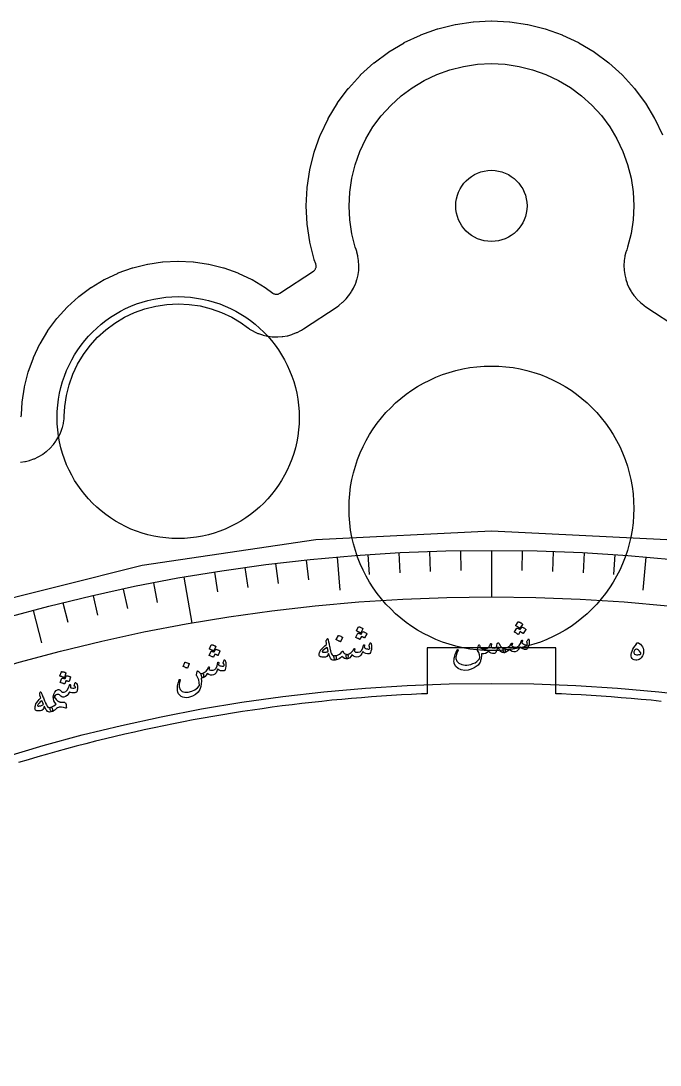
# Model space of a CAD drawing. Header units: millimetres. Extents: x -88 to 88, y -88 to 114.
# Drawn here: x -23.3 to 8.3, y 62.1 to 113.7 of the extents above; entities that cross this region are included whole.
import ezdxf

# ---------------------------------------------------------------- set-up
doc = ezdxf.new("R2010")
doc.units = ezdxf.units.MM
for name, color, linetype in [('CUT_INNER', 6, 'Continuous'), ('CUT_OUTER', 1, 'Continuous'), ('ENGRAVE', 7, 'Continuous'), ('ENGRAVE_FINE', 8, 'Continuous'), ('TEXT', 5, 'Continuous')]:
    doc.layers.add(name, color=color, linetype=linetype)

msp = doc.modelspace()

# ---------------------------------------------------------------- linework, layer by layer
at = {"layer": 'CUT_INNER'}
msp.add_lwpolyline([(8.3839, 80.0823), (7.8923, 80.1323), (7.4005, 80.1792), (6.9084, 80.2231), (6.416, 80.264), (5.9234, 80.3018), (5.4306, 80.3367), (4.9375, 80.3685), (4.4443, 80.3973), (3.9509, 80.423), (3.4574, 80.4457), (3.18, 80.4568), (3.18, 82.732), (-3.18, 82.732), (-3.18, 80.4568), (-3.4574, 80.4457), (-3.9509, 80.423), (-4.4443, 80.3973), (-4.9375, 80.3685), (-5.4306, 80.3367), (-5.9234, 80.3018), (-6.416, 80.264), (-6.9084, 80.2231), (-7.4005, 80.1792), (-7.8923, 80.1323), (-8.3839, 80.0823), (-8.8751, 80.0294), (-9.366, 79.9734), (-9.8565, 79.9145), (-10.3467, 79.8525), (-10.8364, 79.7875), (-11.3258, 79.7195), (-11.8147, 79.6485), (-12.3032, 79.5745), (-12.7913, 79.4975), (-13.2788, 79.4175), (-13.7659, 79.3346), (-14.2524, 79.2486), (-14.7384, 79.1597), (-15.2238, 79.0677), (-15.7087, 78.9728), (-16.1929, 78.875), (-16.6766, 78.7741), (-17.1596, 78.6703), (-17.642, 78.5635), (-18.1238, 78.4538), (-18.6048, 78.3411), (-19.0851, 78.2255), (-19.5648, 78.1069), (-20.0437, 77.9854), (-20.5218, 77.8609), (-20.9991, 77.7336), (-21.4757, 77.6032), (-21.9515, 77.47), (-22.4264, 77.3339), (-22.9005, 77.1948), (-23.3737, 77.0528)], dxfattribs=at)
for centre, radius in [((0, 104.5893), 1.76), ((-15.488, 94.1173), 5.984), ((0, 89.6293), 7.04)]:
    msp.add_circle(centre, radius, dxfattribs=at)
at = {"layer": 'CUT_OUTER'}
msp.add_lwpolyline([(-23.2656, 94.1544), (-23.2518, 94.1804), (-23.2405, 94.2076), (-23.232, 94.2357), (-23.2262, 94.2646), (-23.2233, 94.2939), (-23.1951, 94.869), (-23.1936, 94.8837), (-23.0843, 95.6208), (-23.0814, 95.6353), (-22.9003, 96.3582), (-22.8961, 96.3722), (-22.645, 97.0739), (-22.6394, 97.0875), (-22.3207, 97.7612), (-22.3138, 97.7741), (-21.9307, 98.4134), (-21.9225, 98.4256), (-21.4786, 99.0242), (-21.4692, 99.0355), (-20.9688, 99.5877), (-20.9584, 99.5981), (-20.4062, 100.0986), (-20.3948, 100.1079), (-19.7963, 100.5518), (-19.784, 100.56), (-19.1448, 100.9431), (-19.1318, 100.9501), (-18.4582, 101.2687), (-18.4446, 101.2743), (-17.7429, 101.5254), (-17.7288, 101.5297), (-17.0059, 101.7107), (-16.9915, 101.7136), (-16.2543, 101.823), (-16.2397, 101.8244), (-15.4954, 101.861), (-15.4806, 101.861), (-14.7363, 101.8244), (-14.7217, 101.823), (-13.9845, 101.7136), (-13.9701, 101.7107), (-13.2472, 101.5297), (-13.2331, 101.5254), (-12.5314, 101.2743), (-12.5178, 101.2687), (-11.8442, 100.9501), (-11.8312, 100.9431), (-11.192, 100.56), (-11.1797, 100.5518), (-10.8064, 100.275), (-10.781, 100.258), (-10.754, 100.2438), (-10.7257, 100.2324), (-10.6963, 100.2239), (-10.6663, 100.2184), (-10.6358, 100.216), (-10.6053, 100.2168), (-10.575, 100.2206), (-10.5452, 100.2275), (-10.5163, 100.2374), (-10.4886, 100.2502), (-10.4623, 100.2657), (-8.7979, 101.366), (-8.7749, 101.3828), (-8.7536, 101.4018), (-8.7342, 101.4226), (-8.7169, 101.4453), (-8.7017, 101.4694), (-8.689, 101.4949), (-8.6787, 101.5215), (-8.671, 101.5489), (-8.6659, 101.5769), (-8.6635, 101.6053), (-8.6639, 101.6338), (-8.6669, 101.6622), (-8.6726, 101.6901), (-8.6809, 101.7173), (-8.7554, 101.9257), (-8.7597, 101.9398), (-8.9744, 102.7967), (-8.9772, 102.8112), (-9.1069, 103.685), (-9.1083, 103.6996), (-9.1516, 104.582), (-9.1516, 104.5967), (-9.1083, 105.479), (-9.1069, 105.4937), (-8.9772, 106.3675), (-8.9744, 106.3819), (-8.7597, 107.2389), (-8.7554, 107.253), (-8.4578, 108.0847), (-8.4522, 108.0983), (-8.0745, 108.8969), (-8.0676, 108.9099), (-7.6134, 109.6676), (-7.6052, 109.6798), (-7.079, 110.3894), (-7.0696, 110.4008), (-6.4764, 111.0553), (-6.466, 111.0657), (-5.8114, 111.659), (-5.8001, 111.6683), (-5.0905, 112.1946), (-5.0783, 112.2027), (-4.3205, 112.6569), (-4.3076, 112.6638), (-3.509, 113.0415), (-3.4954, 113.0472), (-2.6636, 113.3448), (-2.6495, 113.349), (-1.7926, 113.5637), (-1.7782, 113.5666), (-0.9043, 113.6962), (-0.8897, 113.6976), (-0.0074, 113.741), (0.0074, 113.741), (0.8897, 113.6976), (0.9043, 113.6962), (1.7782, 113.5666), (1.7926, 113.5637), (2.6495, 113.349), (2.6636, 113.3448), (3.4954, 113.0472), (3.509, 113.0415), (4.3076, 112.6638), (4.3205, 112.6569), (5.0783, 112.2027), (5.0905, 112.1946), (5.8001, 111.6683), (5.8114, 111.659), (6.466, 111.0657), (6.4764, 111.0553), (7.0696, 110.4008), (7.079, 110.3894), (7.6052, 109.6798), (7.6134, 109.6676), (8.0676, 108.9099), (8.0745, 108.8969), (8.4522, 108.0983)], dxfattribs=at)
at = {"layer": 'ENGRAVE'}
for points in [[(-23.2719, 91.91), (-23.0669, 91.9404), (-23.038, 91.9462), (-22.837, 91.9966), (-22.8088, 92.0051), (-22.6137, 92.0749), (-22.5865, 92.0862), (-22.3991, 92.1748), (-22.3731, 92.1887), (-22.1954, 92.2952), (-22.1709, 92.3116), (-22.0044, 92.4351), (-21.9817, 92.4537), (-21.8281, 92.5929), (-21.8073, 92.6137), (-21.6681, 92.7673), (-21.6494, 92.7901), (-21.5259, 92.9565), (-21.5096, 92.981), (-21.403, 93.1588), (-21.3891, 93.1848), (-21.3005, 93.3721), (-21.2893, 93.3993), (-21.2194, 93.5945), (-21.2109, 93.6226), (-21.1605, 93.8237), (-21.1548, 93.8526), (-21.1244, 94.0576), (-21.1215, 94.0869), (-21.1139, 94.1903), (-21.0907, 94.6628), (-21.01, 95.2103), (-20.8763, 95.7463), (-20.6906, 96.2666), (-20.4549, 96.7662), (-20.1714, 97.2402), (-19.8427, 97.6843), (-19.4722, 98.0939), (-19.0632, 98.4653), (-18.6198, 98.7948), (-18.1463, 99.0792), (-17.6471, 99.3159), (-17.1272, 99.5025), (-16.5914, 99.6372), (-16.0451, 99.7188), (-15.4933, 99.7464), (-14.9416, 99.7198), (-14.3951, 99.6393), (-13.8591, 99.5056), (-13.3388, 99.32), (-12.8392, 99.0843), (-12.3646, 98.8004), (-12.062, 98.5767), (-11.9766, 98.5167), (-11.9511, 98.4998), (-11.7663, 98.39), (-11.7393, 98.3757), (-11.5442, 98.2852), (-11.5159, 98.2738), (-11.3126, 98.2036), (-11.2833, 98.1951), (-11.074, 98.1459), (-11.0439, 98.1405), (-10.8307, 98.1128), (-10.8002, 98.1105), (-10.5853, 98.1046), (-10.5547, 98.1054), (-10.3403, 98.1215), (-10.31, 98.1253), (-10.0983, 98.1631), (-10.0686, 98.17), (-9.8618, 98.2291), (-9.8329, 98.239), (-9.6333, 98.3188), (-9.6055, 98.3316), (-9.415, 98.4313), (-9.3887, 98.4469), (-9.2975, 98.5039), (-7.6332, 99.6042), (-7.5508, 99.6615), (-7.5278, 99.6783), (-7.3717, 99.8044), (-7.3504, 99.8233), (-7.207, 99.9635), (-7.1876, 99.9844), (-7.0581, 100.1376), (-7.0408, 100.1602), (-6.9264, 100.3251), (-6.9113, 100.3492), (-6.8131, 100.5241), (-6.8003, 100.5496), (-6.7192, 100.7331), (-6.7089, 100.7596), (-6.6455, 100.95), (-6.6378, 100.9774), (-6.5927, 101.1729), (-6.5877, 101.2009), (-6.5614, 101.3998), (-6.559, 101.4282), (-6.5517, 101.6287), (-6.552, 101.6572), (-6.5637, 101.8574), (-6.5667, 101.8857), (-6.5974, 102.084), (-6.6031, 102.1119), (-6.6525, 102.3063), (-6.6608, 102.3336), (-6.6923, 102.4288), (-6.7322, 102.5403), (-6.9008, 103.2109), (-7.0027, 103.8939), (-7.0371, 104.5837), (-7.0038, 105.2735), (-6.903, 105.9567), (-6.7357, 106.6267), (-6.5036, 107.2771), (-6.2088, 107.9016), (-5.8543, 108.4942), (-5.4433, 109.0492), (-4.98, 109.5613), (-4.4687, 110.0255), (-3.9143, 110.4373), (-3.3223, 110.7928), (-2.6982, 111.0886), (-2.0482, 111.3218), (-1.3784, 111.4901), (-0.6954, 111.592), (-0.0057, 111.6264), (0.6841, 111.5931), (1.3673, 111.4923), (2.0373, 111.3251), (2.6878, 111.0929), (3.3123, 110.7982), (3.9049, 110.4436), (4.4599, 110.0327), (4.972, 109.5693), (5.4362, 109.058), (5.848, 108.5036), (6.2035, 107.9116), (6.4993, 107.2875), (6.7324, 106.6375), (6.9008, 105.9677), (7.0027, 105.2847), (7.0371, 104.595), (7.0038, 103.9052), (6.903, 103.222), (6.7351, 102.5497), (6.6902, 102.4228), (6.6608, 102.3336), (6.6525, 102.3063), (6.6031, 102.1119), (6.5974, 102.084), (6.5667, 101.8857), (6.5637, 101.8574), (6.552, 101.6572), (6.5517, 101.6287), (6.559, 101.4282), (6.5614, 101.3998), (6.5877, 101.2009), (6.5927, 101.1729), (6.6378, 100.9774), (6.6455, 100.95), (6.7089, 100.7596), (6.7192, 100.7331), (6.8003, 100.5496), (6.8131, 100.5241), (6.9113, 100.3492), (6.9264, 100.3251), (7.0408, 100.1602), (7.0581, 100.1376), (7.1876, 99.9844), (7.207, 99.9635), (7.3504, 99.8233), (7.3717, 99.8044), (7.5278, 99.6783), (7.5508, 99.6615), (7.6332, 99.6042), (9.2975, 98.5039)], [(8.6745, 88.0738), (0, 88.5), (-8.6745, 88.0738), (-17.2655, 86.7995), (-25.6902, 84.6892)], [(0, 87.5512), (0, 85.2474)], [(-7.6306, 87.218), (-7.4872, 85.5787)], [(7.6306, 87.218), (7.4872, 85.5787)], [(-15.2031, 86.2211), (-14.803, 83.9523)], [(-22.6599, 84.568), (-22.234, 82.9784)]]:
    msp.add_lwpolyline(points, dxfattribs=at)
for radius in [87.5512, 85.2474, 80.9688]:
    msp.add_circle((0, 0), radius, dxfattribs=at)
at = {"layer": 'ENGRAVE_FINE'}
for points in [[(-6.1073, 87.3379), (-6.0384, 86.353)], [(-4.5821, 87.4312), (-4.5304, 86.4452)], [(-3.0555, 87.4979), (-3.021, 86.5111)], [(-1.528, 87.5379), (-1.5107, 86.5507)], [(1.528, 87.5379), (1.5107, 86.5507)], [(3.0555, 87.4979), (3.021, 86.5111)], [(4.5821, 87.4312), (4.5304, 86.4452)], [(6.1073, 87.3379), (6.0384, 86.353)], [(-10.6698, 86.8986), (-10.5495, 85.9186)], [(-9.1516, 87.0716), (-9.0484, 86.0896)], [(-13.696, 86.4733), (-13.5416, 85.4981)], [(-12.1848, 86.6992), (-12.0474, 85.7214)], [(-16.7056, 85.9426), (-16.5172, 84.9734)], [(-19.6947, 85.3073), (-19.4726, 84.3452)], [(-18.2029, 85.638), (-17.9976, 84.6722)], [(-21.1806, 84.9506), (-20.9417, 83.9925)]]:
    msp.add_lwpolyline(points, dxfattribs=at)
at = {"layer": 'TEXT'}
for points in [[(-6.5639, 83.7647), (-6.561, 83.768), (-6.5568, 83.7702), (-6.5513, 83.7713), (-6.5444, 83.7712), (-6.5192, 83.764), (-6.4948, 83.7559), (-6.471, 83.7468), (-6.448, 83.7367), (-6.4255, 83.7255), (-6.4034, 83.713), (-6.3816, 83.6992), (-6.3603, 83.6842), (-6.3548, 83.6786), (-6.3519, 83.6731), (-6.3515, 83.6677), (-6.3536, 83.6625), (-6.4583, 83.4668), (-6.4624, 83.4631), (-6.468, 83.4624), (-6.475, 83.4646), (-6.4835, 83.4698), (-6.4908, 83.4742), (-6.5024, 83.4807), (-6.5182, 83.4893), (-6.5382, 83.5001), (-6.5627, 83.513), (-6.5921, 83.528), (-6.6264, 83.545), (-6.6655, 83.5641), (-6.6707, 83.5674), (-6.6735, 83.5709), (-6.6738, 83.5746), (-6.6716, 83.5785)], [(1.4975, 83.7522), (1.5006, 83.7552), (1.505, 83.7569), (1.5106, 83.7575), (1.5174, 83.7567), (1.5417, 83.7472), (1.5652, 83.7368), (1.5879, 83.7254), (1.6098, 83.7132), (1.6311, 83.6998), (1.6518, 83.6853), (1.6721, 83.6695), (1.6918, 83.6525), (1.6956, 83.6473), (1.6972, 83.6419), (1.6966, 83.6362), (1.6939, 83.6303), (1.5712, 83.4456), (1.5679, 83.4432), (1.5632, 83.4433), (1.5569, 83.4458), (1.5491, 83.4509), (1.5439, 83.4544), (1.5359, 83.4598), (1.525, 83.467), (1.5111, 83.4762), (1.4944, 83.4871), (1.4747, 83.4996), (1.4521, 83.5137), (1.4265, 83.5294), (1.3376, 83.393), (1.3332, 83.3897), (1.3276, 83.3895), (1.3209, 83.3924), (1.3129, 83.3983), (1.306, 83.4034), (1.2952, 83.4109), (1.2803, 83.421), (1.2615, 83.4336), (1.2383, 83.4487), (1.2106, 83.4664), (1.1782, 83.4865), (1.1412, 83.5092), (1.1373, 83.5129), (1.1357, 83.5166), (1.1362, 83.5203), (1.1389, 83.524), (1.263, 83.6994), (1.2662, 83.7024), (1.2705, 83.7042), (1.2761, 83.7048), (1.2829, 83.704), (1.3002, 83.6974), (1.3172, 83.6903), (1.3341, 83.6827), (1.3508, 83.6747), (1.3672, 83.666), (1.3831, 83.6566), (1.3985, 83.6464), (1.4135, 83.6355)], [(1.33, 84.011), (1.3332, 84.014), (1.3376, 84.0158), (1.3432, 84.0163), (1.3501, 84.0156), (1.3745, 84.0061), (1.398, 83.9957), (1.4208, 83.9844), (1.4428, 83.9722), (1.4642, 83.9589), (1.485, 83.9444), (1.5054, 83.9286), (1.5252, 83.9117), (1.5301, 83.9056), (1.5325, 83.8998), (1.5324, 83.8945), (1.5298, 83.8894), (1.4072, 83.7045), (1.4028, 83.7012), (1.3972, 83.701), (1.3904, 83.7039), (1.3824, 83.7098), (1.3755, 83.7149), (1.3646, 83.7224), (1.3497, 83.7325), (1.3308, 83.7451), (1.3076, 83.7603), (1.2797, 83.7779), (1.2472, 83.7981), (1.2101, 83.8208), (1.2052, 83.8246), (1.2027, 83.8283), (1.2028, 83.832), (1.2053, 83.8356)], [(-8.1215, 83.1706), (-8.1085, 83.1873), (-8.0973, 83.1903), (-8.0878, 83.1795), (-8.0801, 83.1549), (-8.077, 83.1399), (-8.0723, 83.1191), (-8.0662, 83.0927), (-8.0585, 83.0605), (-8.0495, 83.0223), (-8.0393, 82.9777), (-8.0278, 82.9267), (-8.0152, 82.8694), (-8.0027, 82.813), (-7.9915, 82.7626), (-7.9817, 82.718), (-7.9733, 82.6793), (-7.9662, 82.6467), (-7.9604, 82.6203), (-7.9561, 82.6001), (-7.9531, 82.5861), (-7.932, 82.498), (-7.9073, 82.4304), (-7.879, 82.3832), (-7.8472, 82.3564), (-7.8256, 82.3469), (-7.8002, 82.3417), (-7.7708, 82.3409), (-7.7376, 82.3445), (-7.7176, 82.3431), (-7.7015, 82.3349), (-7.6895, 82.3198), (-7.6814, 82.2979), (-7.6768, 82.271), (-7.6751, 82.2434), (-7.6765, 82.2154), (-7.6809, 82.1867), (-7.6877, 82.1619), (-7.6959, 82.1432), (-7.7056, 82.1306), (-7.7168, 82.124), (-7.7807, 82.1186), (-7.8368, 82.125), (-7.8851, 82.1432), (-7.9257, 82.1733), (-7.9619, 82.2197), (-7.9941, 82.2823), (-8.0224, 82.361), (-8.0468, 82.4558), (-8.0756, 82.3938), (-8.1062, 82.3443), (-8.1386, 82.3072), (-8.1729, 82.2827), (-8.2016, 82.2722), (-8.2359, 82.2659), (-8.2759, 82.2636), (-8.3215, 82.2653), (-8.3701, 82.2712), (-8.4112, 82.2797), (-8.4449, 82.2908), (-8.4711, 82.3045), (-8.493, 82.3225), (-8.5083, 82.3421), (-8.517, 82.3633), (-8.519, 82.3861), (-8.5163, 82.4151), (-8.5099, 82.4477), (-8.4999, 82.4836), (-8.4862, 82.5231), (-8.4705, 82.5629), (-8.4564, 82.5948), (-8.444, 82.6188), (-8.4333, 82.6349), (-8.3713, 82.7024), (-8.3028, 82.7668), (-8.2277, 82.8281), (-8.1459, 82.8863), (-8.1538, 82.933), (-8.1601, 82.9733), (-8.1648, 83.0073), (-8.168, 83.035), (-8.1689, 83.0584), (-8.1668, 83.0796), (-8.1616, 83.0987), (-8.1535, 83.1155)], [(-7.566, 83.3317), (-7.5632, 83.3351), (-7.559, 83.3373), (-7.5535, 83.3384), (-7.5466, 83.3384), (-7.4968, 83.3234), (-7.4495, 83.3039), (-7.4045, 83.2798), (-7.3619, 83.2512), (-7.3577, 83.2466), (-7.3555, 83.2418), (-7.3556, 83.2369), (-7.3577, 83.2318), (-7.4571, 83.0351), (-7.461, 83.0303), (-7.4664, 83.0287), (-7.4734, 83.0304), (-7.4819, 83.0354), (-7.4893, 83.0396), (-7.5009, 83.046), (-7.5167, 83.0545), (-7.5368, 83.065), (-7.5614, 83.0776), (-7.5908, 83.0922), (-7.6252, 83.1088), (-7.6643, 83.1275), (-7.6696, 83.1307), (-7.6724, 83.1341), (-7.6728, 83.1378), (-7.6706, 83.1417)], [(-6.3729, 83.5228), (-6.3701, 83.5261), (-6.3659, 83.5282), (-6.3603, 83.5293), (-6.3535, 83.5292), (-6.3284, 83.522), (-6.304, 83.5138), (-6.2803, 83.5046), (-6.2574, 83.4945), (-6.235, 83.4832), (-6.213, 83.4707), (-6.1913, 83.4568), (-6.17, 83.4418), (-6.1658, 83.437), (-6.1637, 83.4317), (-6.1637, 83.426), (-6.1659, 83.4198), (-6.2707, 83.2245), (-6.2737, 83.2218), (-6.2785, 83.2214), (-6.285, 83.2234), (-6.2933, 83.2277), (-6.2987, 83.2307), (-6.3072, 83.2353), (-6.3188, 83.2415), (-6.3334, 83.2493), (-6.3511, 83.2586), (-6.3719, 83.2692), (-6.3957, 83.2811), (-6.4226, 83.2943), (-6.4984, 83.1502), (-6.5024, 83.1465), (-6.508, 83.1458), (-6.515, 83.148), (-6.5234, 83.1532), (-6.5308, 83.1576), (-6.5423, 83.1641), (-6.558, 83.1727), (-6.578, 83.1835), (-6.6024, 83.1963), (-6.6317, 83.2113), (-6.6659, 83.2283), (-6.7048, 83.2474), (-6.709, 83.2508), (-6.711, 83.2543), (-6.7108, 83.258), (-6.7085, 83.2619), (-6.6014, 83.4482), (-6.5985, 83.4515), (-6.5944, 83.4537), (-6.5888, 83.4548), (-6.582, 83.4547), (-6.5642, 83.4497), (-6.5466, 83.4442), (-6.5291, 83.4383), (-6.5117, 83.4318), (-6.4945, 83.4248), (-6.4778, 83.4169), (-6.4615, 83.4082), (-6.4456, 83.3987)], [(1.8277, 83.1671), (1.8332, 83.1707), (1.8395, 83.1693), (1.8466, 83.163), (1.8545, 83.1517), (1.8629, 83.1328), (1.8689, 83.1059), (1.8726, 83.071), (1.8739, 83.0282), (1.8736, 82.9796), (1.8699, 82.9323), (1.8629, 82.8863), (1.8525, 82.8416), (1.8232, 82.7548), (1.7915, 82.6928), (1.7573, 82.6553), (1.7205, 82.6426), (1.6343, 82.6494), (1.5549, 82.6736), (1.4821, 82.715), (1.4161, 82.7739), (1.3685, 82.6838), (1.3128, 82.6138), (1.2489, 82.5638), (1.1768, 82.534), (1.1016, 82.5282), (1.0258, 82.5483), (0.9493, 82.5941), (0.872, 82.6657), (0.8081, 82.5856), (0.7457, 82.5285), (0.6848, 82.4944), (0.6254, 82.4834), (0.6135, 82.4902), (0.6023, 82.5106), (0.5918, 82.5445), (0.5821, 82.592), (0.5787, 82.6388), (0.5851, 82.6732), (0.6012, 82.6952), (0.627, 82.7049), (0.7405, 82.7296), (0.8401, 82.7787), (0.926, 82.8521), (0.9981, 82.9498), (1.002, 82.9552), (1.0062, 82.959), (1.0107, 82.9612), (1.0155, 82.9619), (1.0213, 82.9612), (1.0266, 82.9593), (1.0311, 82.9562), (1.0351, 82.9518), (1.0372, 82.9386), (1.0316, 82.9162), (1.0181, 82.8847), (0.9969, 82.844), (1.0237, 82.8121), (1.0656, 82.7884), (1.1227, 82.7727), (1.1949, 82.7651), (1.2853, 82.7826), (1.365, 82.8431), (1.4343, 82.9463), (1.4931, 83.0925), (1.496, 83.1), (1.4995, 83.1054), (1.5035, 83.1085), (1.5082, 83.1095), (1.5151, 83.1088), (1.5211, 83.1068), (1.5261, 83.1036), (1.5302, 83.0993), (1.5332, 83.093), (1.5349, 83.0869), (1.5354, 83.0807), (1.5347, 83.0746), (1.5081, 82.9717), (1.5364, 82.9456), (1.5706, 82.9225), (1.6107, 82.9023), (1.6566, 82.8851), (1.7015, 82.8736), (1.7357, 82.8706), (1.7593, 82.8761), (1.7724, 82.8901), (1.777, 82.9119), (1.7754, 82.943), (1.7675, 82.9835), (1.7533, 83.0333), (1.7562, 83.0472), (1.7695, 83.0742), (1.7934, 83.1141), (1.8277, 83.1671)], [(-13.638, 82.6479), (-13.6354, 82.6514), (-13.6314, 82.654), (-13.626, 82.6555), (-13.6191, 82.656), (-13.5935, 82.651), (-13.5685, 82.645), (-13.5442, 82.6379), (-13.5204, 82.6298), (-13.4971, 82.6205), (-13.4741, 82.6099), (-13.4513, 82.5981), (-13.4288, 82.5849), (-13.4241, 82.5805), (-13.4216, 82.5755), (-13.4211, 82.5698), (-13.4228, 82.5634), (-13.5101, 82.3596), (-13.5129, 82.3567), (-13.5176, 82.3559), (-13.5243, 82.3573), (-13.5329, 82.3609), (-13.5385, 82.3634), (-13.5474, 82.3672), (-13.5595, 82.3724), (-13.5748, 82.3789), (-13.5932, 82.3866), (-13.6148, 82.3954), (-13.6396, 82.4052), (-13.6675, 82.416), (-13.7304, 82.2658), (-13.7341, 82.2617), (-13.7396, 82.2605), (-13.7468, 82.2621), (-13.7557, 82.2666), (-13.7633, 82.2703), (-13.7754, 82.2758), (-13.7918, 82.283), (-13.8126, 82.292), (-13.8381, 82.3027), (-13.8686, 82.315), (-13.9041, 82.329), (-13.9446, 82.3446), (-13.949, 82.3476), (-13.9513, 82.3509), (-13.9515, 82.3547), (-13.9495, 82.3587), (-13.8591, 82.5537), (-13.8565, 82.5572), (-13.8525, 82.5598), (-13.8471, 82.5613), (-13.8403, 82.5618), (-13.8222, 82.5584), (-13.8041, 82.5545), (-13.7861, 82.5501), (-13.7683, 82.5452), (-13.7506, 82.5396), (-13.7332, 82.5332), (-13.7162, 82.526), (-13.6995, 82.518)], [(-13.8493, 82.8722), (-13.8468, 82.8758), (-13.8428, 82.8783), (-13.8373, 82.8799), (-13.8305, 82.8804), (-13.8048, 82.8755), (-13.7797, 82.8695), (-13.7552, 82.8625), (-13.7314, 82.8545), (-13.708, 82.8452), (-13.6849, 82.8347), (-13.662, 82.8229), (-13.6394, 82.8098), (-13.6336, 82.8047), (-13.6302, 82.7995), (-13.6293, 82.7941), (-13.6309, 82.7887), (-13.7182, 82.5847), (-13.7219, 82.5807), (-13.7274, 82.5794), (-13.7346, 82.5811), (-13.7435, 82.5855), (-13.7512, 82.5892), (-13.7633, 82.5947), (-13.7798, 82.6019), (-13.8006, 82.6109), (-13.8262, 82.6216), (-13.8568, 82.6339), (-13.8924, 82.6479), (-13.933, 82.6636), (-13.9385, 82.6664), (-13.9416, 82.6696), (-13.9422, 82.6732), (-13.9404, 82.6773)], [(-8.114, 82.7386), (-8.2, 82.6993), (-8.2717, 82.6543), (-8.3291, 82.6036), (-8.3723, 82.5471), (-8.3748, 82.5397), (-8.374, 82.5333), (-8.3699, 82.5279), (-8.3625, 82.5234), (-8.3358, 82.515), (-8.3073, 82.5095), (-8.2769, 82.5067), (-8.2446, 82.5068), (-8.2104, 82.5096), (-8.1743, 82.5153), (-8.1364, 82.5238), (-8.0965, 82.535), (-8.0905, 82.5376), (-8.0842, 82.5418), (-8.0778, 82.5475), (-8.0713, 82.5548), (-8.0747, 82.5747), (-8.0787, 82.5955), (-8.0832, 82.6172), (-8.0882, 82.6397), (-8.0939, 82.6631), (-8.1, 82.6874), (-8.1068, 82.7126), (-8.114, 82.7386)], [(-5.9892, 82.9713), (-5.9841, 82.9754), (-5.9777, 82.9746), (-5.97, 82.969), (-5.9611, 82.9585), (-5.951, 82.9404), (-5.9424, 82.9142), (-5.9355, 82.8798), (-5.9301, 82.8374), (-5.9259, 82.7889), (-5.9251, 82.7415), (-5.9278, 82.695), (-5.9339, 82.6496), (-5.9549, 82.5604), (-5.9807, 82.4957), (-6.0113, 82.4552), (-6.0467, 82.439), (-6.1331, 82.4377), (-6.2145, 82.4543), (-6.2908, 82.4888), (-6.3621, 82.5412), (-6.401, 82.447), (-6.4499, 82.3721), (-6.5088, 82.3163), (-6.5778, 82.2798), (-6.6521, 82.2671), (-6.7295, 82.2799), (-6.81, 82.3184), (-6.8936, 82.3824), (-6.9497, 82.2967), (-7.0065, 82.2339), (-7.0639, 82.1943), (-7.1221, 82.1777), (-7.1345, 82.1834), (-7.1476, 82.2027), (-7.1612, 82.2354), (-7.1754, 82.2818), (-7.1831, 82.328), (-7.18, 82.3629), (-7.166, 82.3863), (-7.1412, 82.3984), (-7.0306, 82.4337), (-6.936, 82.4918), (-6.8574, 82.573), (-6.7947, 82.6771), (-6.7913, 82.6828), (-6.7875, 82.6869), (-6.7832, 82.6896), (-6.7786, 82.6908), (-6.7727, 82.6906), (-6.7673, 82.6892), (-6.7625, 82.6865), (-6.7581, 82.6826), (-6.7547, 82.6696), (-6.7583, 82.6467), (-6.7687, 82.6141), (-6.7861, 82.5716), (-6.7564, 82.5424), (-6.7124, 82.5227), (-6.6541, 82.5124), (-6.5815, 82.5116), (-6.4932, 82.5376), (-6.4194, 82.6052), (-6.3602, 82.7146), (-6.3154, 82.8657), (-6.3132, 82.8734), (-6.3102, 82.879), (-6.3064, 82.8825), (-6.3019, 82.884), (-6.295, 82.8839), (-6.2888, 82.8825), (-6.2835, 82.8798), (-6.279, 82.8758), (-6.2755, 82.8699), (-6.2732, 82.8639), (-6.2721, 82.8578), (-6.2723, 82.8516), (-6.289, 82.7467), (-6.2584, 82.7234), (-6.2222, 82.7036), (-6.1804, 82.6873), (-6.133, 82.6745), (-6.0873, 82.6672), (-6.053, 82.6675), (-6.03, 82.6752), (-6.0183, 82.6903), (-6.0157, 82.7124), (-6.0203, 82.7433), (-6.0319, 82.7828), (-6.0507, 82.8311), (-6.0492, 82.8453), (-6.0384, 82.8733), (-6.0184, 82.9154), (-5.9892, 82.9713)], [(0.2892, 82.9356), (0.294, 82.9481), (0.3009, 82.9584), (0.31, 82.9665), (0.3213, 82.9724), (0.3359, 82.9747), (0.3502, 82.9692), (0.3642, 82.9561), (0.3778, 82.9353), (0.4381, 82.8339), (0.4998, 82.7617), (0.5627, 82.7187), (0.627, 82.7049), (0.658, 82.6969), (0.6771, 82.6713), (0.6844, 82.6278), (0.6799, 82.5666), (0.6716, 82.5301), (0.6598, 82.504), (0.6444, 82.4885), (0.6254, 82.4834), (0.539, 82.5014), (0.4611, 82.554), (0.3916, 82.6413), (0.3303, 82.7632), (0.3253, 82.7741), (0.3199, 82.7774), (0.3142, 82.7729), (0.3082, 82.7608), (0.2792, 82.6702), (0.2543, 82.5973), (0.2334, 82.5423), (0.2167, 82.5051), (0.1999, 82.4783), (0.1792, 82.4591), (0.1546, 82.4476), (0.126, 82.4438), (0.0563, 82.4499), (-0.011, 82.4704), (-0.0759, 82.5052), (-0.1384, 82.5545), (-0.2087, 82.4926), (-0.2899, 82.452), (-0.3822, 82.4329), (-0.4856, 82.4351), (-0.4885, 82.3705), (-0.4934, 82.3095), (-0.5, 82.2523), (-0.5086, 82.1987), (-0.5189, 82.1486), (-0.5311, 82.1019), (-0.5451, 82.0586), (-0.561, 82.0187), (-0.5868, 81.9654), (-0.6186, 81.9167), (-0.6566, 81.8726), (-0.7006, 81.833), (-0.8456, 81.7363), (-0.996, 81.6675), (-1.1521, 81.6267), (-1.3139, 81.6138), (-1.4999, 81.6369), (-1.6487, 81.7006), (-1.7604, 81.8052), (-1.835, 81.9508), (-1.8468, 82.0024), (-1.851, 82.0643), (-1.8474, 82.1366), (-1.8362, 82.2191), (-1.8156, 82.3102), (-1.7841, 82.408), (-1.7417, 82.5124), (-1.6882, 82.6236), (-1.6833, 82.6312), (-1.6781, 82.6367), (-1.6724, 82.64), (-1.6665, 82.6412), (-1.6585, 82.6406), (-1.6517, 82.6384), (-1.6461, 82.6347), (-1.6417, 82.6294), (-1.6388, 82.6232), (-1.6378, 82.6166), (-1.6386, 82.6096), (-1.6412, 82.6023), (-1.7033, 82.4689), (-1.7433, 82.3572), (-1.7614, 82.2671), (-1.7576, 82.1987), (-1.7016, 82.0722), (-1.6056, 81.9766), (-1.4697, 81.9117), (-1.2938, 81.8775), (-1.2071, 81.8754), (-1.1147, 81.8862), (-1.0168, 81.91), (-0.9131, 81.9466), (-0.8093, 81.9951), (-0.7207, 82.0519), (-0.6472, 82.1171), (-0.589, 82.1908), (-0.5752, 82.2884), (-0.5861, 82.3889), (-0.6219, 82.4923), (-0.6826, 82.5986), (-0.6887, 82.6107), (-0.692, 82.6225), (-0.6925, 82.634), (-0.6903, 82.6453), (-0.6355, 82.85), (-0.6277, 82.8685), (-0.6185, 82.8772), (-0.608, 82.8761), (-0.5963, 82.8651), (-0.5804, 82.8353), (-0.5651, 82.8025), (-0.5504, 82.7666), (-0.5364, 82.7277), (-0.5107, 82.6944), (-0.4588, 82.6758), (-0.3805, 82.6718), (-0.276, 82.6822), (-0.2195, 82.6985), (-0.17, 82.7274), (-0.1276, 82.7688), (-0.0922, 82.8229), (-0.0874, 82.8305), (-0.083, 82.8386), (-0.0788, 82.8471), (-0.075, 82.8561), (-0.0713, 82.8654), (-0.0676, 82.8749), (-0.0639, 82.8845), (-0.0603, 82.8943), (-0.0527, 82.9127), (-0.0449, 82.9263), (-0.0368, 82.9349), (-0.0283, 82.9386), (-0.0209, 82.9387), (-0.0135, 82.9368), (-0.0062, 82.9326), (0.0012, 82.9263), (0.0074, 82.9197), (0.0111, 82.9121), (0.0123, 82.9037), (0.0111, 82.8943), (-0.0135, 82.8229), (-0.0166, 82.8012), (-0.0135, 82.7829), (-0.0043, 82.768), (0.0111, 82.7565), (0.0594, 82.7345), (0.1086, 82.7226), (0.1588, 82.7208), (0.2099, 82.7291), (0.2268, 82.7448), (0.2456, 82.7844), (0.2664, 82.848), (0.2892, 82.9356)], [(7.1938, 82.9768), (7.2157, 82.9847), (7.2397, 82.9846), (7.2659, 82.9766), (7.2941, 82.9607), (7.3628, 82.9055), (7.4195, 82.8445), (7.4642, 82.7778), (7.4967, 82.7054), (7.517, 82.6311), (7.5246, 82.5564), (7.5195, 82.4813), (7.5016, 82.4059), (7.4756, 82.338), (7.4427, 82.2784), (7.4028, 82.2272), (7.3561, 82.1843), (7.3047, 82.151), (7.251, 82.1287), (7.1949, 82.1175), (7.1364, 82.1172), (7.0611, 82.1292), (7.0011, 82.156), (6.9564, 82.1974), (6.927, 82.2536), (6.9122, 82.3202), (6.9113, 82.3951), (6.9243, 82.4785), (6.9512, 82.5702), (6.9905, 82.6645), (7.0402, 82.7529), (7.1003, 82.8354), (7.1708, 82.9121), (7.1733, 82.9158), (7.1754, 82.9222), (7.1772, 82.9315), (7.1785, 82.9436), (7.1804, 82.9567), (7.1836, 82.9666), (7.1881, 82.9733), (7.1938, 82.9768)], [(7.3805, 82.4292), (7.3919, 82.4411), (7.3947, 82.4576), (7.3891, 82.4784), (7.3748, 82.5038), (7.3235, 82.5708), (7.2721, 82.6192), (7.2205, 82.649), (7.1688, 82.6603), (7.1436, 82.658), (7.1195, 82.6467), (7.0964, 82.6263), (7.0744, 82.5968), (7.0561, 82.5646), (7.0439, 82.5358), (7.0379, 82.5105), (7.0381, 82.4888), (7.0518, 82.4476), (7.0787, 82.4167), (7.1188, 82.3961), (7.1721, 82.3858), (7.2319, 82.3844), (7.2865, 82.3912), (7.336, 82.4061), (7.3805, 82.4292)], [(-13.2076, 82.132), (-13.2029, 82.1365), (-13.1964, 82.1363), (-13.1883, 82.1314), (-13.1784, 82.1217), (-13.1668, 82.1046), (-13.156, 82.0792), (-13.1461, 82.0456), (-13.1371, 82.0037), (-13.1286, 81.9559), (-13.1237, 81.9087), (-13.1223, 81.8622), (-13.1245, 81.8163), (-13.1376, 81.7257), (-13.1576, 81.6589), (-13.1846, 81.6159), (-13.2184, 81.5968), (-13.3044, 81.5879), (-13.3869, 81.5973), (-13.4659, 81.625), (-13.5415, 81.671), (-13.572, 81.5738), (-13.6142, 81.4948), (-13.668, 81.4342), (-13.7336, 81.3918), (-13.8065, 81.3726), (-13.8847, 81.3787), (-13.9682, 81.4099), (-14.0571, 81.4664), (-14.1056, 81.3761), (-14.1566, 81.3087), (-14.2104, 81.2642), (-14.2669, 81.2426), (-14.2798, 81.2472), (-14.2944, 81.2652), (-14.3109, 81.2967), (-14.329, 81.3416), (-14.3408, 81.387), (-14.3407, 81.422), (-14.3288, 81.4466), (-14.3052, 81.4607), (-14.1981, 81.5055), (-14.1089, 81.5718), (-14.0377, 81.6594), (-13.9844, 81.7686), (-13.9815, 81.7746), (-13.978, 81.7791), (-13.974, 81.7821), (-13.9694, 81.7837), (-13.9636, 81.784), (-13.9581, 81.7831), (-13.953, 81.7808), (-13.9484, 81.7773), (-13.9439, 81.7646), (-13.9454, 81.7416), (-13.953, 81.7081), (-13.9665, 81.6643), (-13.9344, 81.6378), (-13.8889, 81.622), (-13.8299, 81.6169), (-13.7575, 81.6224), (-13.6718, 81.656), (-13.6042, 81.7298), (-13.5547, 81.8439), (-13.5233, 81.9983), (-13.5218, 82.0062), (-13.5193, 82.0121), (-13.5159, 82.0159), (-13.5115, 82.0177), (-13.5045, 82.0182), (-13.4983, 82.0174), (-13.4928, 82.0152), (-13.488, 82.0116), (-13.4839, 82.006), (-13.4811, 82.0003), (-13.4795, 81.9943), (-13.4791, 81.9881), (-13.4866, 81.8821), (-13.4541, 81.8616), (-13.4163, 81.845), (-13.3733, 81.8324), (-13.325, 81.8238), (-13.2788, 81.8205), (-13.2446, 81.8238), (-13.2223, 81.8334), (-13.212, 81.8496), (-13.2114, 81.8718), (-13.2186, 81.9021), (-13.2337, 81.9405), (-13.2567, 81.987), (-13.2563, 82.0012), (-13.248, 82.0301), (-13.2318, 82.0737), (-13.2076, 82.132)], [(-7.1412, 82.3984), (-7.1212, 82.3938), (-7.1064, 82.3884), (-7.0968, 82.3823), (-7.0924, 82.3754), (-7.0896, 82.3645), (-7.0878, 82.3511), (-7.0871, 82.3351), (-7.0873, 82.3166), (-7.0916, 82.2568), (-7.0987, 82.2137), (-7.1089, 82.1873), (-7.1221, 82.1777), (-7.1887, 82.1813), (-7.257, 82.2036), (-7.327, 82.2445), (-7.3988, 82.304), (-7.4563, 82.2384), (-7.5284, 82.1866), (-7.6153, 82.1484), (-7.7168, 82.124), (-7.7282, 82.1252), (-7.7378, 82.1313), (-7.7457, 82.1421), (-7.752, 82.1578), (-7.7812, 82.2588), (-7.7844, 82.2701), (-7.7847, 82.2826), (-7.782, 82.2963), (-7.7763, 82.3112), (-7.7693, 82.323), (-7.7605, 82.3325), (-7.7499, 82.3396), (-7.7376, 82.3445), (-7.6159, 82.3744), (-7.5174, 82.4168), (-7.4423, 82.4718), (-7.3904, 82.5395), (-7.3844, 82.5487), (-7.377, 82.5555), (-7.3681, 82.56), (-7.3578, 82.5622), (-7.348, 82.5616), (-7.3408, 82.5581), (-7.336, 82.5516), (-7.3338, 82.5421), (-7.3327, 82.5329), (-7.3311, 82.525), (-7.3289, 82.5184), (-7.3263, 82.5131), (-7.2808, 82.4672), (-7.2347, 82.4328), (-7.1882, 82.4099), (-7.1412, 82.3984)], [(-15.153, 82.0107), (-15.1505, 82.0143), (-15.1466, 82.0169), (-15.1412, 82.0185), (-15.1344, 82.0191), (-15.0836, 82.0088), (-15.0348, 81.9937), (-14.9879, 81.9738), (-14.943, 81.9491), (-14.9383, 81.945), (-14.9358, 81.9404), (-14.9354, 81.9355), (-14.9371, 81.9302), (-15.0175, 81.7253), (-15.0209, 81.7202), (-15.0262, 81.7181), (-15.0333, 81.7191), (-15.0422, 81.7233), (-15.0499, 81.7269), (-15.062, 81.7322), (-15.0785, 81.7391), (-15.0994, 81.7478), (-15.125, 81.7581), (-15.1555, 81.7699), (-15.1911, 81.7834), (-15.2317, 81.7983), (-15.2373, 81.8011), (-15.2404, 81.8042), (-15.2411, 81.8079), (-15.2393, 81.8119)], [(-21.2577, 81.5423), (-21.2554, 81.546), (-21.2517, 81.5489), (-21.2464, 81.5509), (-21.2396, 81.5521), (-21.2135, 81.5495), (-21.1879, 81.5458), (-21.1628, 81.541), (-21.1383, 81.5352), (-21.1141, 81.5281), (-21.0901, 81.5197), (-21.0662, 81.51), (-21.0425, 81.4989), (-21.0361, 81.4944), (-21.0323, 81.4895), (-21.031, 81.4843), (-21.0321, 81.4788), (-21.1011, 81.2677), (-21.1045, 81.2633), (-21.1098, 81.2616), (-21.1172, 81.2625), (-21.1265, 81.2662), (-21.1345, 81.2692), (-21.1471, 81.2735), (-21.1642, 81.2793), (-21.1858, 81.2863), (-21.2123, 81.2947), (-21.2439, 81.3042), (-21.2807, 81.315), (-21.3227, 81.3269), (-21.3285, 81.3292), (-21.3318, 81.3321), (-21.3327, 81.3357), (-21.3313, 81.3399)], [(-21.0266, 81.3378), (-21.0244, 81.3416), (-21.0206, 81.3445), (-21.0153, 81.3465), (-21.0085, 81.3476), (-20.9825, 81.3449), (-20.957, 81.3412), (-20.932, 81.3363), (-20.9076, 81.3304), (-20.8835, 81.3232), (-20.8595, 81.3148), (-20.8357, 81.305), (-20.8121, 81.2939), (-20.8071, 81.2899), (-20.8041, 81.2852), (-20.8031, 81.2795), (-20.8042, 81.2731), (-20.8733, 81.0622), (-20.8758, 81.059), (-20.8805, 81.0578), (-20.8873, 81.0586), (-20.8962, 81.0614), (-20.902, 81.0634), (-20.9112, 81.0664), (-20.9238, 81.0705), (-20.9396, 81.0756), (-20.9587, 81.0816), (-20.9811, 81.0884), (-21.0067, 81.0959), (-21.0356, 81.1042), (-21.085, 80.9489), (-21.0884, 80.9445), (-21.0937, 80.9428), (-21.101, 80.9438), (-21.1103, 80.9474), (-21.1183, 80.9504), (-21.1308, 80.9548), (-21.1479, 80.9605), (-21.1694, 80.9676), (-21.1959, 80.9759), (-21.2274, 80.9855), (-21.2641, 80.9962), (-21.3059, 81.0081), (-21.3106, 81.0107), (-21.3132, 81.0138), (-21.3137, 81.0175), (-21.3121, 81.0217), (-21.2391, 81.2241), (-21.2369, 81.2279), (-21.2331, 81.2307), (-21.2278, 81.2328), (-21.2211, 81.2339), (-21.2026, 81.2321), (-21.1843, 81.2298), (-21.1659, 81.227), (-21.1476, 81.2238), (-21.1295, 81.2199), (-21.1116, 81.215), (-21.094, 81.2094), (-21.0766, 81.2028)], [(-14.5429, 81.5636), (-14.5374, 81.5784), (-14.5294, 81.586), (-14.5189, 81.5867), (-14.5059, 81.5802), (-14.4981, 81.5744), (-14.4892, 81.5669), (-14.479, 81.5578), (-14.4675, 81.547), (-14.4551, 81.5347), (-14.4417, 81.521), (-14.4275, 81.5059), (-14.4124, 81.4893), (-14.3918, 81.4722), (-14.367, 81.4617), (-14.3381, 81.4579), (-14.3052, 81.4607), (-14.2819, 81.4615), (-14.263, 81.455), (-14.2485, 81.4412), (-14.2382, 81.42), (-14.2324, 81.3962), (-14.2301, 81.3696), (-14.2313, 81.3402), (-14.2361, 81.3079), (-14.2423, 81.2806), (-14.2495, 81.2606), (-14.2577, 81.2479), (-14.2669, 81.2426), (-14.3416, 81.2294), (-14.3331, 81.0875), (-14.3433, 80.9479), (-14.372, 80.8107), (-14.4191, 80.6757), (-14.5025, 80.5351), (-14.6226, 80.4215), (-14.7792, 80.3346), (-14.9726, 80.2744), (-15.0755, 80.2602), (-15.1711, 80.2647), (-15.2596, 80.288), (-15.3409, 80.3301), (-15.4096, 80.387), (-15.4624, 80.4541), (-15.4992, 80.5314), (-15.5201, 80.619), (-15.5244, 80.6679), (-15.5241, 80.722), (-15.5194, 80.7811), (-15.5102, 80.8452), (-15.4968, 80.9145), (-15.4795, 80.9886), (-15.4582, 81.0678), (-15.433, 81.1519), (-15.4303, 81.159), (-15.4266, 81.1644), (-15.422, 81.1681), (-15.4165, 81.1701), (-15.4086, 81.1709), (-15.4016, 81.1704), (-15.3956, 81.1684), (-15.3906, 81.165), (-15.3859, 81.1591), (-15.3837, 81.1519), (-15.3841, 81.1432), (-15.387, 81.1331), (-15.418, 81.0174), (-15.4367, 80.9226), (-15.4431, 80.8485), (-15.4372, 80.7953), (-15.3801, 80.6601), (-15.287, 80.5728), (-15.1578, 80.5331), (-14.9927, 80.541), (-14.8087, 80.5884), (-14.654, 80.659), (-14.5284, 80.7532), (-14.4318, 80.871), (-14.4443, 81.0136), (-14.4706, 81.1409), (-14.5107, 81.253), (-14.5645, 81.3498), (-14.5735, 81.3639), (-14.5797, 81.3752), (-14.5832, 81.3835), (-14.584, 81.3888)], [(-21.6031, 80.2949), (-21.6124, 80.2781), (-21.6202, 80.2661), (-21.6265, 80.259), (-21.6311, 80.2568), (-21.6458, 80.2608), (-21.6556, 80.2693), (-21.6605, 80.2823), (-21.6606, 80.2998), (-21.6345, 80.4336), (-21.5861, 80.539), (-21.5156, 80.6158), (-21.4229, 80.6641), (-21.3919, 80.6667), (-21.3581, 80.6564), (-21.3215, 80.6332), (-21.2822, 80.5969), (-21.2448, 80.5631), (-21.205, 80.5416), (-21.1626, 80.5325), (-21.1179, 80.5358), (-21.0429, 80.5702), (-20.9752, 80.6399), (-20.9145, 80.7448), (-20.8609, 80.8849), (-20.8534, 80.9), (-20.8447, 80.9088), (-20.8346, 80.9113), (-20.8232, 80.9074), (-20.812, 80.8974), (-20.8055, 80.8833), (-20.8037, 80.8652), (-20.8066, 80.843), (-20.8111, 80.8214), (-20.8141, 80.8049), (-20.8155, 80.7936), (-20.8153, 80.7874), (-20.8084, 80.7704), (-20.7974, 80.7577), (-20.7825, 80.7492), (-20.7635, 80.7448), (-20.6968, 80.7389), (-20.6398, 80.7404), (-20.5922, 80.7492), (-20.5542, 80.7653), (-20.5507, 80.7745), (-20.5597, 80.7893), (-20.5814, 80.8099), (-20.6157, 80.836), (-20.6194, 80.8389), (-20.6217, 80.8421), (-20.6225, 80.8457), (-20.6217, 80.8497), (-20.5711, 81.0125), (-20.5681, 81.0159), (-20.5646, 81.0173), (-20.5606, 81.0166), (-20.556, 81.0137), (-20.5141, 80.9698), (-20.485, 80.9073), (-20.4688, 80.8264), (-20.4654, 80.727), (-20.4664, 80.6998), (-20.4681, 80.6745), (-20.4706, 80.6511), (-20.4739, 80.6296), (-20.478, 80.6101), (-20.4829, 80.5927), (-20.4888, 80.5775), (-20.4955, 80.5644), (-20.5116, 80.5432), (-20.5336, 80.5268), (-20.5617, 80.5152), (-20.5957, 80.5084), (-20.6748, 80.5034), (-20.7458, 80.5054), (-20.8089, 80.5146), (-20.8639, 80.5308), (-20.8672, 80.5327), (-20.8706, 80.5323), (-20.8741, 80.5296), (-20.8776, 80.5247), (-20.9226, 80.4341), (-20.9801, 80.3652), (-21.0502, 80.3181), (-21.133, 80.2927), (-21.1825, 80.293), (-21.2331, 80.3095), (-21.2848, 80.3423), (-21.3377, 80.3913), (-21.3572, 80.4079), (-21.3777, 80.4195), (-21.3991, 80.4261), (-21.4214, 80.4276), (-21.4755, 80.4184), (-21.5223, 80.3988), (-21.5619, 80.3686), (-21.5941, 80.3279), (-21.5992, 80.3179), (-21.6024, 80.3091), (-21.6037, 80.3014), (-21.6031, 80.2949)], [(-22.3044, 80.5346), (-22.2944, 80.5533), (-22.2839, 80.5582), (-22.2727, 80.5491), (-22.2609, 80.5262), (-22.2552, 80.512), (-22.247, 80.4924), (-22.2364, 80.4674), (-22.2234, 80.437), (-22.208, 80.4009), (-22.1902, 80.3587), (-22.1702, 80.3105), (-22.1478, 80.2562), (-22.1258, 80.2028), (-22.1061, 80.155), (-22.0888, 80.1128), (-22.0738, 80.0761), (-22.0612, 80.0452), (-22.0511, 80.0202), (-22.0433, 80.001), (-22.038, 79.9877), (-22.002, 79.9046), (-21.966, 79.8423), (-21.9301, 79.8006), (-21.8941, 79.7797), (-21.8712, 79.774), (-21.8452, 79.7733), (-21.8162, 79.7776), (-21.7841, 79.7869), (-21.7641, 79.789), (-21.7469, 79.7836), (-21.7325, 79.7708), (-21.7208, 79.7506), (-21.7115, 79.7248), (-21.7052, 79.698), (-21.7017, 79.6701), (-21.7011, 79.6411), (-21.7035, 79.6156), (-21.7084, 79.5958), (-21.7158, 79.5816), (-21.7257, 79.5732), (-21.7877, 79.5569), (-21.8441, 79.5535), (-21.8948, 79.5632), (-21.94, 79.5859), (-21.9836, 79.6254), (-22.0261, 79.6814), (-22.0675, 79.7541), (-22.1078, 79.8433), (-22.1255, 79.7773), (-22.1472, 79.7232), (-22.1727, 79.6812), (-22.2023, 79.6511), (-22.2287, 79.6359), (-22.2615, 79.6237), (-22.3005, 79.6145), (-22.3457, 79.6084), (-22.3946, 79.6058), (-22.4365, 79.6071), (-22.4716, 79.6123), (-22.4998, 79.6212), (-22.5245, 79.6352), (-22.5429, 79.6519), (-22.5551, 79.6713), (-22.561, 79.6934), (-22.5634, 79.7225), (-22.5627, 79.7556), (-22.559, 79.7928), (-22.5522, 79.834), (-22.5436, 79.876), (-22.5352, 79.9098), (-22.5272, 79.9356), (-22.5193, 79.9533), (-22.47, 80.0304), (-22.4135, 80.1057), (-22.3501, 80.179), (-22.2795, 80.2503), (-22.2953, 80.295), (-22.3084, 80.3336), (-22.3189, 80.3663), (-22.3268, 80.393), (-22.3317, 80.4159), (-22.3333, 80.4372), (-22.3315, 80.4568), (-22.3264, 80.4749)], [(-22.2227, 80.1103), (-22.3006, 80.0569), (-22.3635, 80.0002), (-22.4114, 79.9403), (-22.4442, 79.8773), (-22.4454, 79.8696), (-22.4435, 79.8634), (-22.4385, 79.8587), (-22.4304, 79.8556), (-22.4027, 79.8519), (-22.3737, 79.8514), (-22.3432, 79.8539), (-22.3114, 79.8595), (-22.2783, 79.8682), (-22.2437, 79.88), (-22.2078, 79.8949), (-22.1705, 79.9128), (-22.1649, 79.9164), (-22.1595, 79.9216), (-22.1542, 79.9283), (-22.149, 79.9366), (-22.1558, 79.9557), (-22.1633, 79.9755), (-22.1714, 79.996), (-22.1803, 80.0173), (-22.1899, 80.0394), (-22.2001, 80.0623), (-22.2111, 80.0859), (-22.2227, 80.1103)], [(-21.5892, 80.291), (-21.5771, 80.2571), (-21.5556, 80.2204), (-21.5247, 80.1807), (-21.4844, 80.1382), (-21.4674, 80.123), (-21.4502, 80.1091), (-21.4329, 80.0966), (-21.4155, 80.0853), (-21.398, 80.0753), (-21.3803, 80.0667), (-21.3625, 80.0593), (-21.3446, 80.0533), (-21.3366, 80.0515), (-21.3266, 80.0501), (-21.3144, 80.0492), (-21.3001, 80.0486), (-21.2836, 80.0483), (-21.265, 80.0481), (-21.2441, 80.0479), (-21.2211, 80.0479), (-21.2026, 80.0477), (-21.1852, 80.0469), (-21.169, 80.0457), (-21.154, 80.0441), (-21.1398, 80.042), (-21.1261, 80.0396), (-21.1131, 80.037), (-21.1005, 80.034), (-21.0799, 80.0275), (-21.0635, 80.0164), (-21.0513, 80.0007), (-21.0432, 79.9804), (-21.03, 79.9212), (-21.0206, 79.868), (-21.015, 79.8208), (-21.0132, 79.7796), (-21.0141, 79.7628), (-21.0199, 79.7523), (-21.0306, 79.7483), (-21.046, 79.7505), (-21.1607, 79.777), (-21.2524, 79.7932), (-21.3212, 79.7992), (-21.3671, 79.7951), (-21.404, 79.7814), (-21.4461, 79.7586), (-21.4934, 79.7268), (-21.5457, 79.6858), (-21.572, 79.6643), (-21.5971, 79.6448), (-21.621, 79.6274), (-21.6437, 79.6121), (-21.6654, 79.5989), (-21.6863, 79.5881), (-21.7064, 79.5795), (-21.7257, 79.5732), (-21.74, 79.5728), (-21.7547, 79.5793), (-21.7696, 79.5928), (-21.7849, 79.6131), (-21.799, 79.6385), (-21.8097, 79.6644), (-21.8171, 79.6909), (-21.8212, 79.718), (-21.8207, 79.7429), (-21.8143, 79.7626), (-21.8021, 79.7773), (-21.7841, 79.7869), (-21.6975, 79.8226), (-21.6248, 79.8608), (-21.5662, 79.9015), (-21.5216, 79.9447), (-21.5844, 80.0231), (-21.6281, 80.1085), (-21.6528, 80.2009), (-21.6582, 80.3004), (-21.644, 80.3627), (-21.6278, 80.3819), (-21.6095, 80.358), (-21.5892, 80.291)]]:
    msp.add_lwpolyline(points, close=True, dxfattribs=at)

doc.saveas('drawing.dxf')
